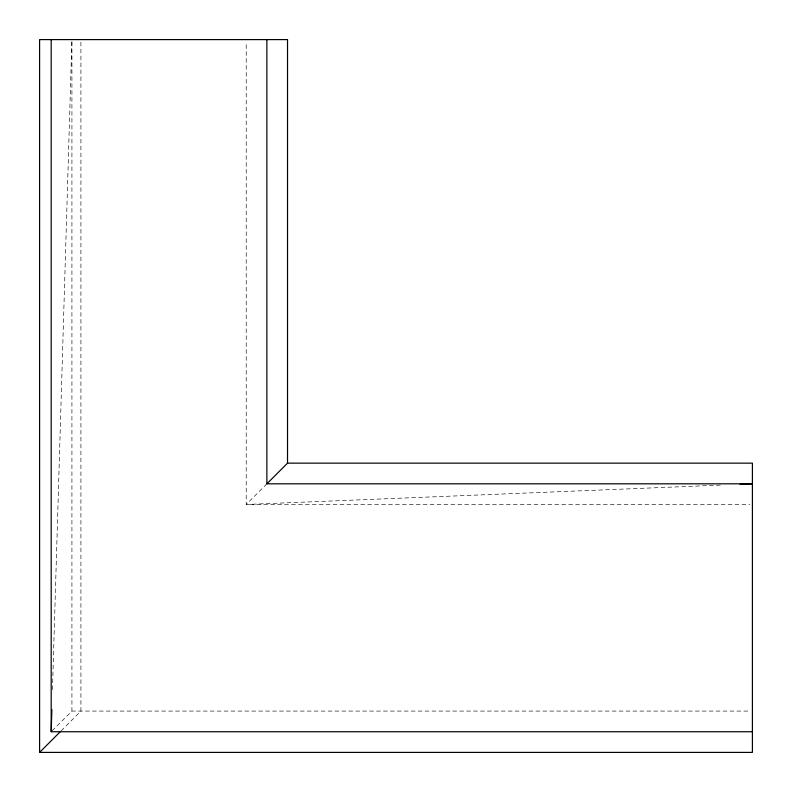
<?xml version="1.0" encoding="UTF-8"?>
<svg xmlns="http://www.w3.org/2000/svg" width="792" height="792" viewBox="0 0 792 792"><rect width="100%" height="100%" fill="white"/><g stroke="black" fill="none" stroke-linecap="round" stroke-linejoin="round"><path stroke-width="0.59" stroke-dasharray="3.96 2.97" d="M52.46 689.713L71.924 39.6M266.874 483.813L246.213 504.474L246.213 42.075M61.123 730.877L80.923 711.077L80.923 39.6M52.064 730.877L71.924 711.077L749.925 711.077M720.304 485.12L246.213 504.474L749.935 504.474M71.924 42.075L71.924 711.077"/><path stroke-width="1.19" d="M752.4 731.739L51.193 731.739L51.866 709.493M266.874 39.6L266.874 483.813L287.526 463.152L752.4 463.152L752.4 752.4L39.6 752.4L39.6 39.6L287.526 39.6L287.526 463.152M39.6 752.4L60.261 731.739M740.055 484.308L752.4 483.813L266.874 483.813M51.193 39.6L51.193 731.739"/></g></svg>
